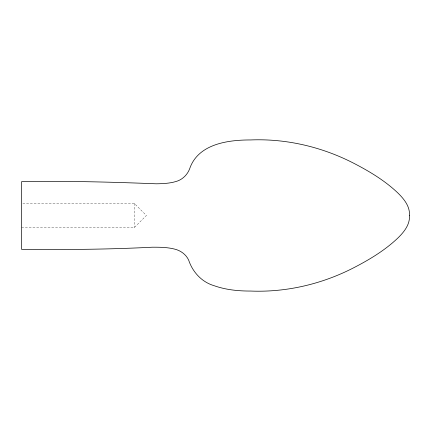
<?xml version="1.0" encoding="UTF-8"?>
<svg xmlns="http://www.w3.org/2000/svg" width="431" height="431" viewBox="0 0 431 431"><rect width="100%" height="100%" fill="white"/><g stroke="black" fill="none" stroke-linecap="round" stroke-linejoin="round"><path stroke-width="0.32" stroke-dasharray="2.15 1.62" d="M21.55 227.584L134.31 227.584L146.4 215.5L134.31 203.416L22.891 203.416M134.31 203.41L134.31 227.59"/><path stroke-width="0.65" d="M409.45 215.5C410.113 224.573 403.928 232.153 397.802 238.09C385.513 249.775 370.919 258.745 355.963 266.59C323.719 283.668 287.213 292.53 250.697 291.049C238.343 291.092 225.828 289.847 214.126 285.705C201.827 282.1 192.668 272.133 188.676 260.146C186.036 254.387 180.497 250.433 174.399 249.048C167.158 247.222 159.615 247.189 152.191 247.211C108.677 249.447 65.113 249.797 21.55 249.323L21.55 181.672C66.466 180.821 111.354 182.022 156.221 183.8C162.746 183.687 169.388 183.455 175.692 181.586C182.038 179.937 187.194 175.099 189.57 169.022C197.867 143.954 227.864 139.892 250.697 139.951C287.213 138.47 323.719 147.332 355.963 164.41C370.919 172.255 385.513 181.225 397.802 192.91C403.912 198.853 410.129 206.417 409.45 215.5"/></g></svg>
